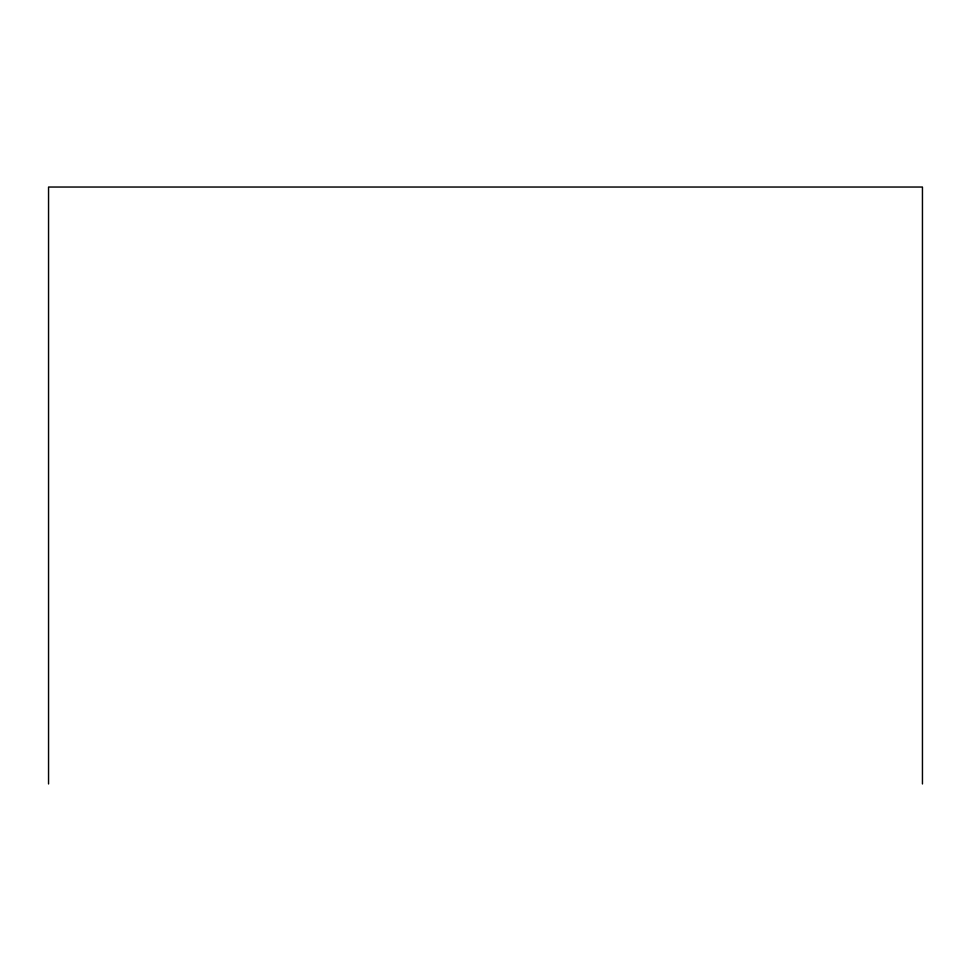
<?xml version="1.0" encoding="UTF-8"?>
<svg xmlns="http://www.w3.org/2000/svg" width="971" height="971" viewBox="0 0 971 971"><rect width="100%" height="100%" fill="white"/><g stroke="black" fill="none" stroke-linecap="round" stroke-linejoin="round"><path stroke-width="1.46" d="M922.45 783.961L922.45 187.039L48.55 187.039L48.55 783.961"/></g></svg>
